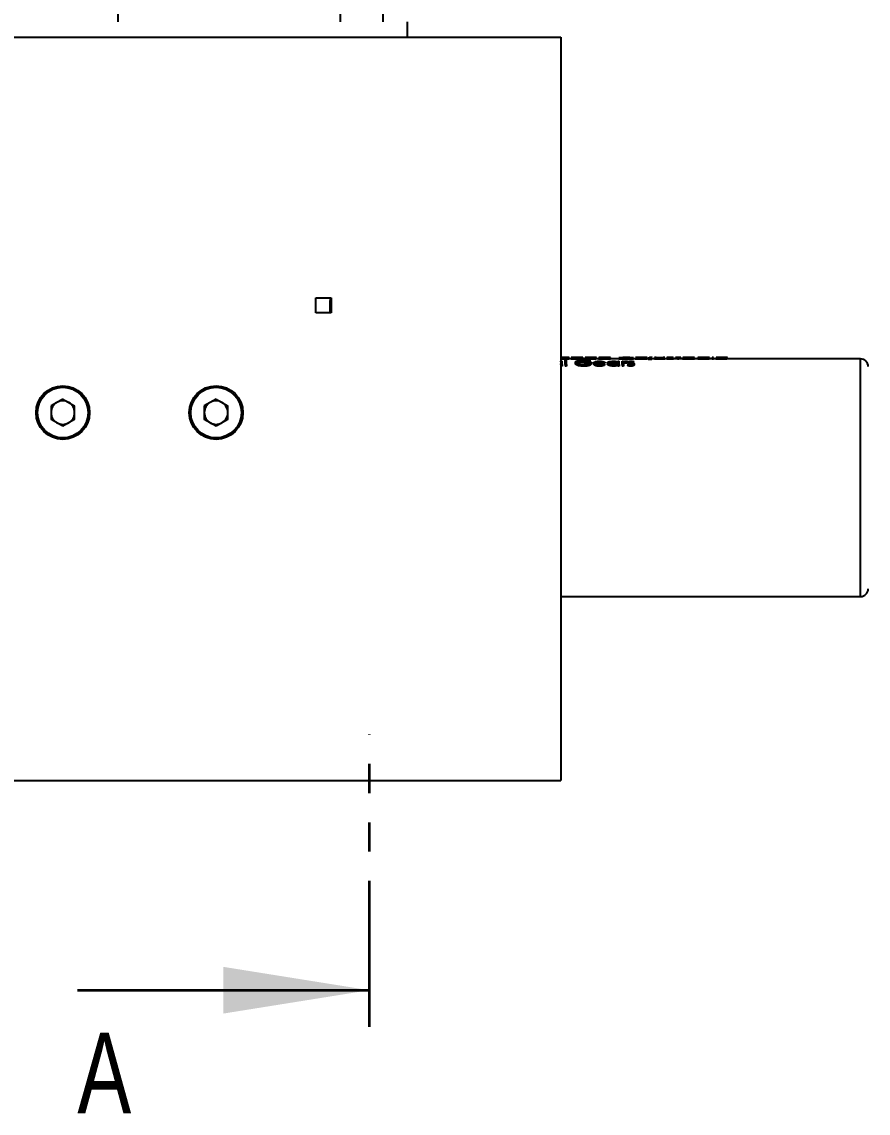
# Model space of a CAD drawing. Header units: millimetres. Extents: x -213 to 452, y 0 to 414.
# Drawn here: x -155.83 to -119.01, y 41.62 to 89.1 of the extents above; entities that cross this region are included whole.
import ezdxf

# ---------------------------------------------------------------- set-up
doc = ezdxf.new("R2010")
doc.units = ezdxf.units.MM
doc.linetypes.add('PHANTOM', pattern=[12.7, 6.35, -1.27, 1.27, -1.27, 1.27, -1.27])
doc.styles.add('SLDTEXTSTYLE3', font='TXT', dxfattribs={"width": 0.75})

msp = doc.modelspace()

# ---------------------------------------------------------------- linework, layer by layer
at = {"color": 7, "linetype": 'Continuous', "lineweight": 25}
for p, q in [((-151.648, 89.5618), (-151.648, 89.0963)), ((-141.9813, 89.5296), (-141.9813, 89.0963)), ((-140.1146, 89.0963), (-140.1146, 89.4296)), ((-139.048, 88.4296), (-139.048, 89.0963)), ((-169.048, 88.4296), (-132.3813, 88.4296)), ((-132.3813, 88.4296), (-132.3813, 56.0963)), ((-143.048, 76.4296), (-143.048, 77.0963)), ((-143.048, 77.0963), (-142.3813, 77.0963)), ((-142.4313, 76.9445), (-142.4313, 76.4296)), ((-142.3813, 77.0963), (-142.3813, 76.4296)), ((-142.3813, 76.4296), (-143.048, 76.4296)), ((-132.38, 74.3056), (-132.38, 74.3292)), ((-132.38, 74.3292), (-132.3202, 74.3292)), ((-132.38, 74.1832), (-132.38, 74.2117)), ((-132.3202, 74.1832), (-132.38, 74.1832)), ((-132.38, 74.1832), (-132.38, 74.1206)), ((-132.3202, 74.1206), (-132.38, 74.1206)), ((-132.3202, 74.1832), (-132.3202, 74.3292)), ((-132.3202, 74.1832), (-132.3202, 74.1206)), ((-132.2839, 74.4836), (-132.2839, 74.4171)), ((-132.192, 74.3755), (-132.1321, 74.3755)), ((-132.192, 74.1832), (-132.192, 74.3755)), ((-132.1321, 74.1832), (-132.192, 74.1832)), ((-132.192, 74.1832), (-132.192, 74.1206)), ((-132.1321, 74.1206), (-132.192, 74.1206)), ((-132.1321, 74.1832), (-132.1321, 74.3755)), ((-132.1321, 74.1832), (-132.1321, 74.1206)), ((-132.0279, 74.4963), (-132.1277, 74.4963)), ((-131.9002, 74.4296), (-132.0556, 74.4296)), ((-132.0488, 74.4963), (-132.0296, 74.4952)), ((-132.0296, 74.4952), (-132.0296, 74.4285)), ((-131.8334, 74.4963), (-131.9287, 74.4963)), ((-131.927, 74.4951), (-131.913, 74.4962)), ((-131.927, 74.4951), (-131.927, 74.4285)), ((-131.4313, 74.4949), (-131.8672, 74.4949)), ((-131.8609, 74.4959), (-131.4911, 74.4959)), ((-131.7561, 74.288), (-131.7561, 74.224)), ((-131.682, 74.4836), (-131.682, 74.4171)), ((-131.6743, 74.2197), (-131.6743, 74.1566)), ((-131.4304, 74.4963), (-131.5158, 74.4963)), ((-131.5101, 74.4925), (-131.4569, 74.4913)), ((-131.3019, 74.4296), (-131.46, 74.4296)), ((-131.4569, 74.4913), (-131.4569, 74.4247)), ((-131.4313, 74.4949), (-131.4313, 74.4282)), ((-131.3995, 74.3602), (-131.3995, 74.2953)), ((-131.3855, 74.1773), (-131.3855, 74.1147)), ((-131.3373, 74.2656), (-131.3373, 74.2855)), ((-131.3373, 74.2855), (-131.0552, 74.2855)), ((-131.115, 74.2656), (-131.3373, 74.2656)), ((-131.3373, 74.2656), (-131.3373, 74.2019)), ((-131.2351, 74.4963), (-131.3304, 74.4963)), ((-131.3287, 74.4951), (-131.3147, 74.4962)), ((-131.3287, 74.4951), (-131.3287, 74.4285)), ((-130.833, 74.4949), (-131.2689, 74.4949)), ((-131.2626, 74.4959), (-130.8928, 74.4959)), ((-131.098, 74.3455), (-131.1492, 74.3336)), ((-131.1492, 74.3336), (-131.1492, 74.269)), ((-131.0837, 74.4836), (-131.0837, 74.4171)), ((-131.0552, 74.2855), (-131.0552, 74.2215)), ((-130.9527, 74.2614), (-130.9527, 74.1977)), ((-130.8322, 74.4963), (-130.9175, 74.4963)), ((-130.9118, 74.4925), (-130.8586, 74.4913)), ((-130.4569, 74.2579), (-130.8928, 74.2579)), ((-130.8866, 74.2757), (-130.5168, 74.2757)), ((-130.7044, 74.4296), (-130.8617, 74.4296)), ((-130.8586, 74.4913), (-130.8586, 74.4247)), ((-130.6323, 74.4963), (-130.7321, 74.4963)), ((-130.7304, 74.4952), (-130.7112, 74.4963)), ((-130.7304, 74.4952), (-130.7304, 74.4285)), ((-130.7076, 74.1803), (-130.7076, 74.1176)), ((-130.5357, 74.2341), (-130.4826, 74.2252)), ((-130.4826, 74.2252), (-130.4826, 74.162)), ((-130.4569, 74.1943), (-130.4826, 74.1943)), ((-130.4764, 74.4836), (-130.4764, 74.4171)), ((-130.3544, 74.2622), (-130.3544, 74.1985)), ((-130.2176, 74.4963), (-130.3098, 74.4963)), ((-130.2774, 74.4842), (-130.2774, 74.4893)), ((-130.2176, 74.4842), (-130.2774, 74.4842)), ((-130.2774, 74.4842), (-130.2774, 74.4177)), ((-130.2176, 74.4177), (-130.2774, 74.4177)), ((-130.2176, 74.4842), (-130.2176, 74.4963)), ((-130.2176, 74.4842), (-130.2176, 74.4177)), ((-129.8586, 74.4296), (-130.2176, 74.4296)), ((-130.1004, 74.1803), (-130.1004, 74.1176)), ((-130.0977, 74.2516), (-130.0977, 74.316)), ((-129.9014, 74.3056), (-129.9014, 74.3292)), ((-129.9014, 74.3292), (-129.8415, 74.3292)), ((-129.9014, 74.1832), (-129.9014, 74.2117)), ((-129.8415, 74.1832), (-129.9014, 74.1832)), ((-129.9014, 74.1832), (-129.9014, 74.1206)), ((-129.8415, 74.1206), (-129.9014, 74.1206)), ((-129.7933, 74.4842), (-129.8586, 74.4842)), ((-129.8586, 74.4842), (-129.8586, 74.4177)), ((-129.7933, 74.4177), (-129.8586, 74.4177)), ((-129.8415, 74.1832), (-129.8415, 74.3292)), ((-129.8415, 74.1832), (-129.8415, 74.1206)), ((-129.692, 74.4944), (-129.7933, 74.4842)), ((-129.7933, 74.4842), (-129.7933, 74.4177)), ((-129.692, 74.4278), (-129.7933, 74.4177)), ((-129.7219, 74.3292), (-129.6621, 74.3292)), ((-129.7219, 74.1832), (-129.7219, 74.3292)), ((-129.6621, 74.1832), (-129.7219, 74.1832)), ((-129.7219, 74.1832), (-129.7219, 74.1206)), ((-129.6621, 74.1206), (-129.7219, 74.1206)), ((-129.3898, 74.4944), (-129.692, 74.4944)), ((-129.692, 74.4944), (-129.692, 74.4278)), ((-129.3898, 74.4278), (-129.692, 74.4278)), ((-129.6265, 74.4963), (-129.6918, 74.4963)), ((-129.6621, 74.3106), (-129.6621, 74.3292)), ((-129.6514, 74.2873), (-129.6621, 74.2373)), ((-129.6621, 74.1832), (-129.6621, 74.2373)), ((-129.6514, 74.2233), (-129.6621, 74.1739)), ((-129.6621, 74.1832), (-129.6621, 74.1206)), ((-129.6012, 74.4944), (-129.6595, 74.4958)), ((-129.6595, 74.4958), (-129.4213, 74.4958)), ((-129.524, 74.3137), (-129.5546, 74.316)), ((-129.5546, 74.316), (-129.5546, 74.2516)), ((-129.524, 74.2493), (-129.5546, 74.2516)), ((-129.4911, 74.3272), (-129.524, 74.3137)), ((-129.524, 74.3137), (-129.524, 74.2493)), ((-129.4911, 74.2627), (-129.524, 74.2493)), ((-129.4911, 74.3272), (-129.4911, 74.2627)), ((-129.4213, 74.4958), (-129.478, 74.4944)), ((-129.474, 74.2028), (-129.4344, 74.2177)), ((-129.474, 74.2028), (-129.474, 74.1398)), ((-129.3885, 74.4963), (-129.4534, 74.4963)), ((-129.4484, 74.2976), (-129.4484, 74.2335)), ((-129.4261, 74.2763), (-129.4261, 74.2125)), ((-129.2912, 74.4842), (-129.3898, 74.4944)), ((-129.3898, 74.4944), (-129.3898, 74.4278)), ((-129.2912, 74.4177), (-129.3898, 74.4278)), ((-129.372, 74.2859), (-129.3024, 74.2714)), ((-129.2682, 74.2412), (-129.3421, 74.2566)), ((-129.3421, 74.2566), (-129.3421, 74.193)), ((-129.3347, 74.1803), (-129.3347, 74.1176)), ((-129.3253, 74.316), (-129.3253, 74.2516)), ((-129.2912, 74.4842), (-129.2912, 74.4177)), ((-129.2262, 74.4842), (-129.2912, 74.4842)), ((-129.2262, 74.4177), (-129.2912, 74.4177)), ((-129.2005, 74.3135), (-129.2411, 74.3022)), ((-129.2262, 74.4842), (-129.2262, 74.4177)), ((-129.1147, 74.4296), (-129.2262, 74.4296)), ((-129.192, 74.2272), (-129.192, 74.164)), ((-129.0426, 74.4963), (-129.1424, 74.4963)), ((-129.1407, 74.4952), (-129.1215, 74.4963)), ((-128.8867, 74.4836), (-128.8867, 74.4171)), ((-128.6279, 74.4963), (-128.7201, 74.4963)), ((-128.6877, 74.4842), (-128.6877, 74.4893)), ((-128.6279, 74.4842), (-128.6877, 74.4842)), ((-128.6877, 74.4842), (-128.6877, 74.4177)), ((-128.6279, 74.4177), (-128.6877, 74.4177)), ((-128.6279, 74.4842), (-128.6279, 74.4963)), ((-128.5851, 74.4296), (-128.6279, 74.4296)), ((-128.5851, 74.4694), (-128.5851, 74.4749)), ((-128.5851, 74.4694), (-128.5851, 74.403)), ((-128.5177, 74.4678), (-128.5851, 74.4694)), ((-128.5177, 74.4015), (-128.5851, 74.403)), ((-128.5177, 74.4678), (-128.5177, 74.4015)), ((-128.5069, 74.4757), (-128.4997, 74.4804)), ((-128.4398, 74.4963), (-128.4997, 74.4963)), ((-128.4997, 74.4804), (-128.4997, 74.4963)), ((-128.4398, 74.4788), (-128.4398, 74.4963)), ((-128.3031, 74.4296), (-128.4398, 74.4296)), ((-128.2433, 74.4963), (-128.3031, 74.4963)), ((-128.3031, 74.4954), (-128.3031, 74.4963)), ((-128.3031, 74.4954), (-128.3031, 74.4287)), ((-128.2433, 74.4955), (-128.2433, 74.4963)), ((-128.2433, 74.4955), (-128.2338, 74.4922)), ((-128.0847, 74.4836), (-128.0847, 74.4171)), ((-127.9369, 74.492), (-127.927, 74.4955)), ((-127.8672, 74.4963), (-127.927, 74.4963)), ((-127.927, 74.4955), (-127.927, 74.4963)), ((-127.7465, 74.4296), (-127.8672, 74.4296)), ((-127.6841, 74.4963), (-127.7748, 74.4963)), ((-127.7732, 74.4878), (-127.7335, 74.4902)), ((-127.7732, 74.4878), (-127.7732, 74.4212)), ((-127.6711, 74.4962), (-127.6016, 74.4957)), ((-127.5674, 74.4933), (-127.6412, 74.4948)), ((-127.6339, 74.4836), (-127.6339, 74.4171)), ((-127.4997, 74.4957), (-127.5403, 74.4962)), ((-127.4911, 74.4916), (-127.4911, 74.425)), ((-127.3116, 74.4296), (-127.4911, 74.4296)), ((-127.3116, 74.4957), (-127.3971, 74.4957)), ((-127.3971, 74.4957), (-127.3971, 74.4296)), ((-127.2518, 74.4963), (-127.3116, 74.4963)), ((-127.3116, 74.4842), (-127.3116, 74.4963)), ((-127.2518, 74.4842), (-127.3116, 74.4842)), ((-127.3116, 74.4842), (-127.3116, 74.4177)), ((-127.2518, 74.4177), (-127.3116, 74.4177)), ((-127.2518, 74.4842), (-127.2518, 74.4963)), ((-127.1663, 74.4957), (-127.2518, 74.4957)), ((-127.2518, 74.4842), (-127.2518, 74.4177)), ((-127.0549, 74.4296), (-127.2518, 74.4296)), ((-127.1663, 74.4957), (-127.1663, 74.4296)), ((-126.9828, 74.4963), (-127.0825, 74.4963)), ((-127.0809, 74.4952), (-127.0617, 74.4963)), ((-127.0809, 74.4952), (-127.0809, 74.4285)), ((-126.8269, 74.4836), (-126.8269, 74.4171)), ((-126.568, 74.4963), (-126.6603, 74.4963)), ((-126.6279, 74.4842), (-126.6279, 74.4893)), ((-126.568, 74.4842), (-126.6279, 74.4842)), ((-126.6279, 74.4842), (-126.6279, 74.4177)), ((-126.568, 74.4177), (-126.6279, 74.4177)), ((-126.568, 74.4842), (-126.568, 74.4963)), ((-126.568, 74.4842), (-126.568, 74.4177)), ((-126.4313, 74.4296), (-126.568, 74.4296)), ((-126.3397, 74.4963), (-126.4313, 74.4963)), ((-126.4313, 74.4842), (-126.4313, 74.4963)), ((-126.3715, 74.4842), (-126.4313, 74.4842)), ((-126.4313, 74.4842), (-126.4313, 74.4177)), ((-126.3715, 74.4177), (-126.4313, 74.4177)), ((-126.3715, 74.4842), (-126.3715, 74.4896)), ((-126.3715, 74.4842), (-126.3715, 74.4177)), ((-126.1746, 74.4836), (-126.1746, 74.4171)), ((-125.9168, 74.4963), (-126.0176, 74.4963)), ((-125.8074, 74.4296), (-125.9449, 74.4296)), ((-125.937, 74.4963), (-125.9185, 74.4951)), ((-125.9185, 74.4951), (-125.9185, 74.4285)), ((-125.7475, 74.4963), (-125.8074, 74.4963)), ((-125.8074, 74.4842), (-125.8074, 74.4963)), ((-125.8074, 74.4842), (-125.8074, 74.4177)), ((-125.7475, 74.4842), (-125.8074, 74.4842)), ((-125.7475, 74.4177), (-125.8074, 74.4177)), ((-125.7475, 74.4842), (-125.7475, 74.4963)), ((-125.7475, 74.4842), (-125.7475, 74.4177)), ((-125.6011, 74.4296), (-125.7475, 74.4296)), ((-125.5342, 74.4963), (-125.6295, 74.4963)), ((-125.6279, 74.4951), (-125.6139, 74.4962)), ((-125.6279, 74.4951), (-125.6279, 74.4285)), ((-125.1321, 74.4949), (-125.568, 74.4949)), ((-125.5618, 74.4959), (-125.192, 74.4959)), ((-125.3828, 74.4836), (-125.3828, 74.4171)), ((-125.1313, 74.4963), (-125.2166, 74.4963)), ((-125.2109, 74.4925), (-125.1578, 74.4913)), ((-119.348, 74.4296), (-125.1608, 74.4296)), ((-125.1578, 74.4913), (-125.1578, 74.4247)), ((-154.048, 72.6873), (-154.5598, 72.3918)), ((-154.048, 72.6873), (-153.5361, 72.3918)), ((-147.3813, 72.6873), (-147.8931, 72.3918)), ((-147.3813, 72.6873), (-146.8695, 72.3918)), ((-154.5598, 72.3918), (-154.5598, 71.8008)), ((-153.5361, 71.8008), (-153.5361, 72.3918)), ((-147.8931, 72.3918), (-147.8931, 71.8008)), ((-146.8695, 71.8008), (-146.8695, 72.3918)), ((-154.048, 71.5053), (-154.5598, 71.8008)), ((-153.5361, 71.8008), (-154.048, 71.5053)), ((-147.3813, 71.5053), (-147.8931, 71.8008)), ((-146.8695, 71.8008), (-147.3813, 71.5053)), ((-132.3813, 64.0963), (-119.348, 64.0963)), ((-169.048, 56.0963), (-132.3813, 56.0963))]:
    msp.add_line(p, q, dxfattribs=at)
at = {"color": 8, "linetype": 'Continuous', "lineweight": 25}
for p, q in [((-142.4313, 76.9445), (-142.3813, 76.9445)), ((-142.3824, 77.0412), (-142.3813, 77.0412)), ((-119.348, 64.0963), (-119.348, 74.4296))]:
    msp.add_line(p, q, dxfattribs=at)
at = {"color": 7, "linetype": 'PHANTOM', "lineweight": 35}
msp.add_line((-140.7146, 45.3816), (-140.7146, 58.0879), dxfattribs=at)
at = {"color": 7, "linetype": 'Continuous', "lineweight": 35}
msp.add_line((-153.4146, 46.9691), (-140.7146, 46.9691), dxfattribs=at)
at = {"color": 7, "linetype": 'Continuous', "lineweight": 25}
for centre, radius in [((-154.048, 72.0963), 1.1667), ((-154.048, 72.0963), 1.1), ((-147.3813, 72.0963), 1.1667), ((-147.3813, 72.0963), 1.1)]:
    msp.add_circle(centre, radius, dxfattribs=at)
for centre, radius, start, end in [((-142.3113, 76.9445), 0.12, 126.35837, 180), ((-119.348, 74.0963), 0.3333, 0, 90), ((-154.048, 72.0963), 0.5118, 120, 180), ((-154.048, 72.0963), 0.5118, 60, 120), ((-154.048, 72.0963), 0.5118, 360, 60), ((-147.3813, 72.0963), 0.5118, 120, 180), ((-147.3813, 72.0963), 0.5118, 60, 120), ((-147.3813, 72.0963), 0.5118, 360, 60), ((-154.048, 72.0963), 0.5118, 180, 240), ((-154.048, 72.0963), 0.5118, 300, 360), ((-147.3813, 72.0963), 0.5118, 180, 240), ((-147.3813, 72.0963), 0.5118, 300, 360), ((-154.048, 72.0963), 0.5118, 240, 300), ((-147.3813, 72.0963), 0.5118, 240, 300), ((-119.348, 64.4296), 0.3333, 270, 0)]:
    msp.add_arc(centre, radius, start, end, dxfattribs=at)
for points, knots in [([(-132.2863, 74.4956), (-132.3123, 74.4956), (-132.3459, 74.4957), (-132.3748, 74.4959), (-132.3813, 74.4959)], [0, 0, 0, 0, 0.7745621, 1, 1, 1, 1]), ([(-132.3813, 74.4889), (-132.3744, 74.4887), (-132.3463, 74.4877), (-132.3116, 74.4876), (-132.2853, 74.4874)], [0, 0, 0, 0, 0.2462141, 1, 1, 1, 1]), ([(-132.2839, 74.4836), (-132.3031, 74.4836), (-132.3368, 74.4837), (-132.3679, 74.4846), (-132.3813, 74.485)], [0, 0, 0, 0, 0.5694113, 1, 1, 1, 1]), ([(-132.2839, 74.4171), (-132.3031, 74.4171), (-132.3368, 74.4172), (-132.3679, 74.4181), (-132.3813, 74.4185)], [0, 0, 0, 0, 0.5697268, 1, 1, 1, 1]), ([(-132.0894, 74.4952), (-132.0926, 74.4956), (-132.0989, 74.4964), (-132.1444, 74.4963), (-132.2097, 74.4957), (-132.2607, 74.4956), (-132.2863, 74.4956)], [0, 0, 0, 0, 0.2517658, 0.5020173, 0.7513262, 1, 1, 1, 1]), ([(-132.2853, 74.4874), (-132.2599, 74.4876), (-132.2088, 74.488), (-132.1443, 74.4904), (-132.0991, 74.4932), (-132.0927, 74.4945), (-132.0894, 74.4952)], [0, 0, 0, 0, 0.2485626, 0.4979864, 0.7488428, 1, 1, 1, 1]), ([(-132.0296, 74.4952), (-132.0329, 74.4943), (-132.0396, 74.4925), (-132.1001, 74.4882), (-132.1832, 74.4843), (-132.2503, 74.4838), (-132.2839, 74.4836)], [0, 0, 0, 0, 0.2515037, 0.5020342, 0.7514302, 1, 1, 1, 1]), ([(-132.0296, 74.4285), (-132.0329, 74.4276), (-132.0396, 74.4258), (-132.1003, 74.4216), (-132.1834, 74.4178), (-132.2504, 74.4173), (-132.2839, 74.4171)], [0, 0, 0, 0, 0.25000979, 0.49995024, 0.74993947, 1, 1, 1, 1]), ([(-131.682, 74.4836), (-131.7148, 74.4838), (-131.7642, 74.4841), (-131.8226, 74.4861), (-131.8709, 74.4888), (-131.9167, 74.4925), (-131.9236, 74.4942), (-131.927, 74.4951)], [0, 0, 0, 0, 0.2482365, 0.3726312, 0.4983096, 0.7488564, 1, 1, 1, 1]), ([(-131.682, 74.4171), (-131.7148, 74.4173), (-131.7641, 74.4175), (-131.8225, 74.4196), (-131.8708, 74.4222), (-131.9166, 74.4258), (-131.9235, 74.4276), (-131.927, 74.4285)], [0, 0, 0, 0, 0.2497839, 0.3746307, 0.5004353, 0.7503038, 1, 1, 1, 1]), ([(-131.8672, 74.4949), (-131.8648, 74.4942), (-131.8612, 74.4932), (-131.8393, 74.4915), (-131.8171, 74.4902), (-131.79, 74.489), (-131.7484, 74.4878), (-131.713, 74.4876), (-131.6894, 74.4874)], [0, 0, 0, 0, 0.251096, 0.3767819, 0.502167, 0.6289429, 0.7520864, 1, 1, 1, 1]), ([(-131.803, 74.4961), (-131.8161, 74.4962), (-131.8426, 74.4964), (-131.8548, 74.4961), (-131.8609, 74.4959)], [0, 0, 0, 0, 0.4983637, 1, 1, 1, 1]), ([(-131.7561, 74.288), (-131.7511, 74.3009), (-131.7436, 74.3202), (-131.6979, 74.3407), (-131.6536, 74.3537), (-131.5982, 74.3636), (-131.5147, 74.3732), (-131.4443, 74.3746), (-131.3975, 74.3755)], [0, 0, 0, 0, 0.2508183, 0.3765667, 0.5019919, 0.626995, 0.7518875, 1, 1, 1, 1]), ([(-131.6743, 74.2197), (-131.6982, 74.2306), (-131.746, 74.2523), (-131.7527, 74.2761), (-131.7561, 74.288)], [0, 0, 0, 0, 0.4992518, 1, 1, 1, 1]), ([(-131.6743, 74.1566), (-131.6982, 74.1673), (-131.7459, 74.1887), (-131.7527, 74.2122), (-131.7561, 74.224)], [0, 0, 0, 0, 0.4999725, 1, 1, 1, 1]), ([(-131.3995, 74.3602), (-131.4371, 74.3593), (-131.5125, 74.3574), (-131.6117, 74.343), (-131.6678, 74.3236), (-131.6927, 74.3046), (-131.6951, 74.294), (-131.6962, 74.2888)], [0, 0, 0, 0, 0.2484031, 0.4976226, 0.7477173, 0.8737914, 1, 1, 1, 1]), ([(-131.3995, 74.2953), (-131.4371, 74.2944), (-131.5123, 74.2925), (-131.5949, 74.2807), (-131.6454, 74.267), (-131.6738, 74.2545), (-131.6927, 74.2403), (-131.6951, 74.23), (-131.6962, 74.2248)], [0, 0, 0, 0, 0.2495003, 0.4990608, 0.6233455, 0.7495453, 0.8747766, 1, 1, 1, 1]), ([(-131.6962, 74.2888), (-131.6949, 74.2831), (-131.6923, 74.2719), (-131.6716, 74.2551), (-131.6407, 74.2395), (-131.5865, 74.2213), (-131.4987, 74.2043), (-131.4197, 74.2019), (-131.3803, 74.2007)], [0, 0, 0, 0, 0.1260022, 0.2518837, 0.377255, 0.5028894, 0.7516906, 1, 1, 1, 1]), ([(-131.6894, 74.4874), (-131.6714, 74.4875), (-131.6353, 74.4877), (-131.584, 74.4888), (-131.5407, 74.4906), (-131.5203, 74.4918), (-131.5101, 74.4925)], [0, 0, 0, 0, 0.2486728, 0.4986865, 0.748434, 1, 1, 1, 1]), ([(-131.4569, 74.4913), (-131.4689, 74.4903), (-131.4928, 74.4884), (-131.5477, 74.4857), (-131.6125, 74.4838), (-131.6588, 74.4837), (-131.682, 74.4836)], [0, 0, 0, 0, 0.2514051, 0.5015071, 0.7507844, 1, 1, 1, 1]), ([(-131.4569, 74.4247), (-131.4689, 74.4238), (-131.4928, 74.4219), (-131.5478, 74.4192), (-131.6125, 74.4173), (-131.6588, 74.4172), (-131.682, 74.4171)], [0, 0, 0, 0, 0.2502123, 0.5000164, 0.7498265, 1, 1, 1, 1]), ([(-131.3855, 74.1773), (-131.4401, 74.179), (-131.5222, 74.1817), (-131.618, 74.2004), (-131.6555, 74.2133), (-131.6743, 74.2197)], [0, 0, 0, 0, 0.49786762, 0.74853209, 1, 1, 1, 1]), ([(-131.3855, 74.1147), (-131.44, 74.1164), (-131.522, 74.119), (-131.6179, 74.1375), (-131.6555, 74.1502), (-131.6743, 74.1566)], [0, 0, 0, 0, 0.4989168, 0.7494183, 1, 1, 1, 1]), ([(-131.4911, 74.4959), (-131.4975, 74.4961), (-131.507, 74.4964), (-131.5327, 74.4962), (-131.5558, 74.4961), (-131.5751, 74.496), (-131.5845, 74.4959)], [0, 0, 0, 0, 0.40488493, 0.60571129, 0.8086962, 1, 1, 1, 1]), ([(-131.46, 74.4961), (-131.4541, 74.4962), (-131.4333, 74.4963), (-131.4321, 74.4955), (-131.4313, 74.4949)], [0, 0, 0, 0, 0.283805, 1, 1, 1, 1]), ([(-131.1492, 74.3336), (-131.1856, 74.341), (-131.2581, 74.3559), (-131.3525, 74.3588), (-131.3995, 74.3602)], [0, 0, 0, 0, 0.50144249, 1, 1, 1, 1]), ([(-131.2484, 74.2855), (-131.2535, 74.2864), (-131.2962, 74.2939), (-131.3511, 74.2946), (-131.3995, 74.2953)], [0, 0, 0, 0, 0.1187639, 1, 1, 1, 1]), ([(-131.3975, 74.3755), (-131.3695, 74.3751), (-131.3135, 74.3744), (-131.2053, 74.3669), (-131.1409, 74.3541), (-131.098, 74.3455)], [0, 0, 0, 0, 0.2498921, 0.4999558, 1, 1, 1, 1]), ([(-131.0552, 74.2855), (-131.0585, 74.2724), (-131.0634, 74.2527), (-131.1008, 74.2267), (-131.1412, 74.2092), (-131.1925, 74.1946), (-131.2729, 74.1804), (-131.3405, 74.1785), (-131.3855, 74.1773)], [0, 0, 0, 0, 0.251303, 0.3777208, 0.5023642, 0.6271191, 0.752034, 1, 1, 1, 1]), ([(-131.0552, 74.2215), (-131.0585, 74.2086), (-131.0634, 74.1892), (-131.1008, 74.1635), (-131.1413, 74.1461), (-131.1926, 74.1317), (-131.273, 74.1177), (-131.3405, 74.1159), (-131.3855, 74.1147)], [0, 0, 0, 0, 0.2498161, 0.3757102, 0.5001622, 0.6250571, 0.7504783, 1, 1, 1, 1]), ([(-131.3803, 74.2007), (-131.3496, 74.2014), (-131.2881, 74.2028), (-131.2048, 74.2168), (-131.1381, 74.2385), (-131.1227, 74.2566), (-131.115, 74.2656)], [0, 0, 0, 0, 0.2492671, 0.4986387, 0.7488131, 1, 1, 1, 1]), ([(-131.0837, 74.4836), (-131.1165, 74.4838), (-131.1659, 74.4841), (-131.2243, 74.4861), (-131.2726, 74.4888), (-131.3184, 74.4925), (-131.3253, 74.4942), (-131.3287, 74.4951)], [0, 0, 0, 0, 0.24823653, 0.37263116, 0.49830962, 0.74885644, 1, 1, 1, 1]), ([(-131.0837, 74.4171), (-131.1165, 74.4173), (-131.1658, 74.4175), (-131.2242, 74.4196), (-131.2725, 74.4222), (-131.3183, 74.4258), (-131.3253, 74.4276), (-131.3287, 74.4285)], [0, 0, 0, 0, 0.2497839, 0.3746307, 0.5004353, 0.7503038, 1, 1, 1, 1]), ([(-131.2689, 74.4949), (-131.2665, 74.4942), (-131.2629, 74.4932), (-131.241, 74.4915), (-131.2188, 74.4902), (-131.1917, 74.489), (-131.1501, 74.4878), (-131.1148, 74.4876), (-131.0911, 74.4874)], [0, 0, 0, 0, 0.251096, 0.3767819, 0.502167, 0.6289429, 0.7520864, 1, 1, 1, 1]), ([(-131.2047, 74.4961), (-131.2178, 74.4962), (-131.2443, 74.4964), (-131.2565, 74.4961), (-131.2626, 74.4959)], [0, 0, 0, 0, 0.4983637, 1, 1, 1, 1]), ([(-131.0911, 74.4874), (-131.0731, 74.4875), (-131.037, 74.4877), (-130.9857, 74.4888), (-130.9424, 74.4906), (-130.922, 74.4918), (-130.9118, 74.4925)], [0, 0, 0, 0, 0.24867284, 0.49868649, 0.74843398, 1, 1, 1, 1]), ([(-130.8586, 74.4913), (-130.8706, 74.4903), (-130.8945, 74.4884), (-130.9494, 74.4857), (-131.0142, 74.4838), (-131.0605, 74.4837), (-131.0837, 74.4836)], [0, 0, 0, 0, 0.25140506, 0.50150708, 0.75078436, 1, 1, 1, 1]), ([(-130.8586, 74.4247), (-130.8706, 74.4238), (-130.8946, 74.4219), (-130.9495, 74.4192), (-131.0143, 74.4173), (-131.0605, 74.4172), (-131.0837, 74.4171)], [0, 0, 0, 0, 0.25021235, 0.50001644, 0.74982646, 1, 1, 1, 1]), ([(-130.8928, 74.4959), (-130.8992, 74.4961), (-130.9087, 74.4964), (-130.9344, 74.4962), (-130.9575, 74.4961), (-130.9768, 74.496), (-130.9862, 74.4959)], [0, 0, 0, 0, 0.4048849, 0.6057113, 0.8086962, 1, 1, 1, 1]), ([(-130.9527, 74.2614), (-130.9503, 74.2701), (-130.9457, 74.2875), (-130.9129, 74.301), (-130.8966, 74.3077)], [0, 0, 0, 0, 0.5006832, 1, 1, 1, 1]), ([(-130.7076, 74.1803), (-130.7405, 74.1812), (-130.7898, 74.1826), (-130.8482, 74.1933), (-130.8965, 74.2082), (-130.9423, 74.2315), (-130.9492, 74.2514), (-130.9527, 74.2614)], [0, 0, 0, 0, 0.2482365, 0.3726312, 0.4983096, 0.7488564, 1, 1, 1, 1]), ([(-130.7076, 74.1176), (-130.7405, 74.1185), (-130.7897, 74.1199), (-130.8481, 74.1305), (-130.8964, 74.1451), (-130.9423, 74.1681), (-130.9492, 74.1879), (-130.9527, 74.1977)], [0, 0, 0, 0, 0.2497839, 0.3746307, 0.5004353, 0.7503038, 1, 1, 1, 1]), ([(-130.8966, 74.3077), (-130.8845, 74.3114), (-130.8605, 74.3187), (-130.8134, 74.3262), (-130.761, 74.3307), (-130.7244, 74.3312), (-130.7061, 74.3314)], [0, 0, 0, 0, 0.2509947, 0.5010524, 0.7505696, 1, 1, 1, 1]), ([(-130.8928, 74.2579), (-130.8904, 74.2507), (-130.8868, 74.2399), (-130.8649, 74.2265), (-130.8427, 74.2176), (-130.8156, 74.2101), (-130.774, 74.2025), (-130.7387, 74.2014), (-130.7151, 74.2007)], [0, 0, 0, 0, 0.25109604, 0.37678191, 0.50216702, 0.62894288, 0.75208643, 1, 1, 1, 1]), ([(-130.8617, 74.4961), (-130.8558, 74.4962), (-130.835, 74.4963), (-130.8338, 74.4955), (-130.833, 74.4949)], [0, 0, 0, 0, 0.283805, 1, 1, 1, 1]), ([(-130.4764, 74.4836), (-130.5099, 74.4838), (-130.577, 74.4843), (-130.6601, 74.4882), (-130.7204, 74.4925), (-130.7271, 74.4943), (-130.7304, 74.4952)], [0, 0, 0, 0, 0.2485724, 0.4979753, 0.7484978, 1, 1, 1, 1]), ([(-130.4764, 74.4171), (-130.5099, 74.4173), (-130.5768, 74.4178), (-130.6599, 74.4216), (-130.7204, 74.4258), (-130.7271, 74.4276), (-130.7304, 74.4285)], [0, 0, 0, 0, 0.2500619, 0.5000567, 0.7499848, 1, 1, 1, 1]), ([(-130.7151, 74.2007), (-130.6971, 74.2011), (-130.6609, 74.202), (-130.6096, 74.2087), (-130.5664, 74.2199), (-130.546, 74.2294), (-130.5357, 74.2341)], [0, 0, 0, 0, 0.24867284, 0.49868649, 0.74843398, 1, 1, 1, 1]), ([(-130.4826, 74.2252), (-130.4945, 74.2188), (-130.5184, 74.2059), (-130.5733, 74.191), (-130.6381, 74.1816), (-130.6844, 74.1807), (-130.7076, 74.1803)], [0, 0, 0, 0, 0.2514051, 0.5015071, 0.7507844, 1, 1, 1, 1]), ([(-130.4826, 74.162), (-130.4945, 74.1556), (-130.5185, 74.1429), (-130.5734, 74.1282), (-130.6382, 74.1189), (-130.6844, 74.1181), (-130.7076, 74.1176)], [0, 0, 0, 0, 0.25021235, 0.50001644, 0.74982646, 1, 1, 1, 1]), ([(-130.7061, 74.3314), (-130.6872, 74.3312), (-130.6494, 74.3307), (-130.595, 74.326), (-130.5553, 74.3191), (-130.5278, 74.3123), (-130.5159, 74.3083), (-130.5099, 74.3063)], [0, 0, 0, 0, 0.249299, 0.4987134, 0.7487038, 0.8742457, 1, 1, 1, 1]), ([(-130.4738, 74.4956), (-130.4993, 74.4956), (-130.5504, 74.4957), (-130.6157, 74.4963), (-130.6613, 74.4964), (-130.6675, 74.4956), (-130.6706, 74.4952)], [0, 0, 0, 0, 0.248675, 0.4979847, 0.7494362, 1, 1, 1, 1]), ([(-130.6706, 74.4952), (-130.6674, 74.4945), (-130.661, 74.4932), (-130.6156, 74.4904), (-130.5509, 74.488), (-130.4998, 74.4876), (-130.4743, 74.4874)], [0, 0, 0, 0, 0.2513027, 0.5020262, 0.7514259, 1, 1, 1, 1]), ([(-130.5099, 74.3063), (-130.4941, 74.2992), (-130.4624, 74.285), (-130.4588, 74.267), (-130.4569, 74.2579)], [0, 0, 0, 0, 0.4988053, 1, 1, 1, 1]), ([(-130.2774, 74.4893), (-130.2903, 74.4885), (-130.3159, 74.487), (-130.365, 74.485), (-130.4105, 74.484), (-130.448, 74.4836), (-130.4669, 74.4836), (-130.4764, 74.4836)], [0, 0, 0, 0, 0.25092207, 0.5009047, 0.75036303, 0.87517538, 1, 1, 1, 1]), ([(-130.2774, 74.4227), (-130.2903, 74.4219), (-130.316, 74.4204), (-130.3651, 74.4185), (-130.4105, 74.4175), (-130.448, 74.4171), (-130.4669, 74.4171), (-130.4764, 74.4171)], [0, 0, 0, 0, 0.2500326, 0.4998291, 0.749691, 0.8748227, 1, 1, 1, 1]), ([(-130.4743, 74.4874), (-130.4488, 74.4876), (-130.3978, 74.4879), (-130.3419, 74.4899), (-130.3086, 74.4916), (-130.2837, 74.4935), (-130.2799, 74.4945), (-130.2774, 74.4951)], [0, 0, 0, 0, 0.2480655, 0.4974441, 0.6222719, 0.7488602, 1, 1, 1, 1]), ([(-130.2774, 74.4951), (-130.2798, 74.4956), (-130.2834, 74.4962), (-130.3085, 74.4963), (-130.3416, 74.4962), (-130.3965, 74.4957), (-130.448, 74.4956), (-130.4738, 74.4956)], [0, 0, 0, 0, 0.2512886, 0.3753603, 0.5027384, 0.7516813, 1, 1, 1, 1]), ([(-130.3544, 74.2622), (-130.3508, 74.272), (-130.3437, 74.2915), (-130.2822, 74.3137), (-130.1987, 74.3289), (-130.1319, 74.3306), (-130.0985, 74.3314)], [0, 0, 0, 0, 0.2514028, 0.5019627, 0.751399, 1, 1, 1, 1]), ([(-130.1004, 74.1803), (-130.1338, 74.1815), (-130.2009, 74.1838), (-130.2841, 74.2043), (-130.3444, 74.2316), (-130.351, 74.252), (-130.3544, 74.2622)], [0, 0, 0, 0, 0.2485724, 0.4979753, 0.7484978, 1, 1, 1, 1]), ([(-130.1004, 74.1176), (-130.1338, 74.1188), (-130.2007, 74.1211), (-130.2839, 74.1413), (-130.3443, 74.1682), (-130.351, 74.1884), (-130.3544, 74.1985)], [0, 0, 0, 0, 0.2500619, 0.5000567, 0.7499848, 1, 1, 1, 1]), ([(-130.0977, 74.316), (-130.1232, 74.3153), (-130.1743, 74.3139), (-130.2396, 74.3022), (-130.2852, 74.2845), (-130.2914, 74.2695), (-130.2945, 74.262)], [0, 0, 0, 0, 0.248675, 0.4979847, 0.7494362, 1, 1, 1, 1]), ([(-130.2945, 74.262), (-130.2913, 74.2543), (-130.2849, 74.2388), (-130.2395, 74.2183), (-130.1748, 74.2036), (-130.1237, 74.2016), (-130.0982, 74.2007)], [0, 0, 0, 0, 0.2513027, 0.50202622, 0.75142586, 1, 1, 1, 1]), ([(-130.0977, 74.2516), (-130.1229, 74.2509), (-130.1733, 74.2494), (-130.2308, 74.2406), (-130.2503, 74.2317), (-130.2566, 74.2288)], [0, 0, 0, 0, 0.40386, 0.8073998, 1, 1, 1, 1]), ([(-129.9014, 74.2117), (-129.9142, 74.207), (-129.9399, 74.1978), (-129.9889, 74.1875), (-130.0344, 74.1825), (-130.0719, 74.1805), (-130.0909, 74.1804), (-130.1004, 74.1803)], [0, 0, 0, 0, 0.2509221, 0.5009047, 0.750363, 0.8751754, 1, 1, 1, 1]), ([(-129.9014, 74.1486), (-129.9142, 74.144), (-129.9399, 74.1349), (-129.989, 74.1247), (-130.0344, 74.1199), (-130.0719, 74.1179), (-130.0909, 74.1177), (-130.1004, 74.1176)], [0, 0, 0, 0, 0.2500326, 0.4998291, 0.749691, 0.8748227, 1, 1, 1, 1]), ([(-130.0985, 74.3314), (-130.0793, 74.3312), (-130.041, 74.3307), (-129.986, 74.3259), (-129.9459, 74.3189), (-129.9189, 74.3117), (-129.9072, 74.3076), (-129.9014, 74.3056)], [0, 0, 0, 0, 0.2492931, 0.4987281, 0.7486329, 0.8741997, 1, 1, 1, 1]), ([(-130.0982, 74.2007), (-130.0728, 74.2016), (-130.0217, 74.2035), (-129.9659, 74.2151), (-129.9326, 74.2276), (-129.9076, 74.242), (-129.9039, 74.2537), (-129.9014, 74.2615)], [0, 0, 0, 0, 0.2480655, 0.4974441, 0.6222719, 0.7488602, 1, 1, 1, 1]), ([(-129.9014, 74.2615), (-129.9037, 74.2691), (-129.9073, 74.2805), (-129.9324, 74.2933), (-129.9655, 74.304), (-130.0204, 74.3141), (-130.0719, 74.3154), (-130.0977, 74.316)], [0, 0, 0, 0, 0.2512886, 0.3753603, 0.5027384, 0.7516813, 1, 1, 1, 1]), ([(-129.9326, 74.2285), (-129.9328, 74.2286), (-129.9391, 74.2319), (-129.9667, 74.2396), (-130.0202, 74.2498), (-130.0718, 74.251), (-130.0977, 74.2516)], [0, 0, 0, 0, 0.0074715, 0.2090056, 0.6043161, 1, 1, 1, 1]), ([(-129.6621, 74.3106), (-129.6474, 74.3159), (-129.6254, 74.324), (-129.5807, 74.3304), (-129.5557, 74.3311), (-129.5432, 74.3314)], [0, 0, 0, 0, 0.5010748, 0.7510047, 1, 1, 1, 1]), ([(-129.5546, 74.316), (-129.5612, 74.3158), (-129.5739, 74.3155), (-129.5971, 74.3125), (-129.6214, 74.3068), (-129.6403, 74.2976), (-129.6477, 74.2907), (-129.6514, 74.2873)], [0, 0, 0, 0, 0.1280348, 0.2464901, 0.497742, 0.7484061, 1, 1, 1, 1]), ([(-129.5546, 74.2516), (-129.5612, 74.2515), (-129.5738, 74.2512), (-129.5971, 74.2482), (-129.6213, 74.2426), (-129.6403, 74.2335), (-129.6477, 74.2267), (-129.6514, 74.2233)], [0, 0, 0, 0, 0.129495, 0.2468194, 0.4995176, 0.7495355, 1, 1, 1, 1]), ([(-129.5432, 74.3314), (-129.534, 74.3312), (-129.5154, 74.3307), (-129.4992, 74.3283), (-129.4911, 74.3272)], [0, 0, 0, 0, 0.4989469, 1, 1, 1, 1]), ([(-129.3347, 74.1803), (-129.348, 74.1806), (-129.3746, 74.1812), (-129.4126, 74.1858), (-129.4411, 74.1917), (-129.4611, 74.1977), (-129.4697, 74.2011), (-129.474, 74.2028)], [0, 0, 0, 0, 0.2492181, 0.4987906, 0.7488143, 0.874286, 1, 1, 1, 1]), ([(-129.3347, 74.1176), (-129.348, 74.1179), (-129.3746, 74.1185), (-129.4125, 74.1231), (-129.4411, 74.1289), (-129.4611, 74.1348), (-129.4697, 74.1381), (-129.474, 74.1398)], [0, 0, 0, 0, 0.2498944, 0.4998454, 0.7497043, 0.8748266, 1, 1, 1, 1]), ([(-129.4484, 74.2976), (-129.447, 74.3022), (-129.445, 74.309), (-129.4302, 74.3169), (-129.4148, 74.322), (-129.3959, 74.3263), (-129.3669, 74.3305), (-129.3419, 74.331), (-129.3253, 74.3314)], [0, 0, 0, 0, 0.2511029, 0.3751479, 0.5023155, 0.6288738, 0.7522468, 1, 1, 1, 1]), ([(-129.4261, 74.2763), (-129.4325, 74.2797), (-129.4422, 74.2848), (-129.4477, 74.2921), (-129.4482, 74.2958), (-129.4484, 74.2976)], [0, 0, 0, 0, 0.4986901, 0.7492175, 1, 1, 1, 1]), ([(-129.4261, 74.2125), (-129.4325, 74.2158), (-129.4422, 74.2208), (-129.4477, 74.228), (-129.4482, 74.2317), (-129.4484, 74.2335)], [0, 0, 0, 0, 0.4991685, 0.749502, 1, 1, 1, 1]), ([(-129.4344, 74.2177), (-129.421, 74.2133), (-129.4009, 74.2068), (-129.366, 74.2015), (-129.3472, 74.201), (-129.3378, 74.2007)], [0, 0, 0, 0, 0.5007486, 0.7506612, 1, 1, 1, 1]), ([(-129.3421, 74.2566), (-129.3579, 74.2593), (-129.3896, 74.2646), (-129.4139, 74.2724), (-129.4261, 74.2763)], [0, 0, 0, 0, 0.5002973, 1, 1, 1, 1]), ([(-129.3253, 74.316), (-129.3337, 74.3157), (-129.3507, 74.3152), (-129.3712, 74.3109), (-129.383, 74.3062), (-129.3879, 74.3018), (-129.3883, 74.2994), (-129.3886, 74.2983)], [0, 0, 0, 0, 0.2479491, 0.497008, 0.7475515, 0.8736468, 1, 1, 1, 1]), ([(-129.3886, 74.2983), (-129.3877, 74.296), (-129.386, 74.2916), (-129.3766, 74.2878), (-129.372, 74.2859)], [0, 0, 0, 0, 0.5001637, 1, 1, 1, 1]), ([(-129.3378, 74.2007), (-129.327, 74.201), (-129.3054, 74.2017), (-129.2773, 74.2076), (-129.2602, 74.2146), (-129.2528, 74.2212), (-129.2521, 74.2247), (-129.2518, 74.2264)], [0, 0, 0, 0, 0.2485968, 0.4975869, 0.7477028, 0.8736865, 1, 1, 1, 1]), ([(-129.192, 74.2272), (-129.1938, 74.2212), (-129.1975, 74.2091), (-129.2259, 74.1958), (-129.2547, 74.1878), (-129.2879, 74.1817), (-129.316, 74.1809), (-129.3347, 74.1803)], [0, 0, 0, 0, 0.251225, 0.5014676, 0.6276932, 0.7516618, 1, 1, 1, 1]), ([(-129.192, 74.164), (-129.1938, 74.158), (-129.1975, 74.1461), (-129.2259, 74.133), (-129.2547, 74.1251), (-129.288, 74.1191), (-129.316, 74.1182), (-129.3347, 74.1176)], [0, 0, 0, 0, 0.2497216, 0.4993624, 0.6257225, 0.75017, 1, 1, 1, 1]), ([(-129.3253, 74.3314), (-129.313, 74.3311), (-129.2885, 74.3305), (-129.244, 74.3248), (-129.2179, 74.318), (-129.2005, 74.3135)], [0, 0, 0, 0, 0.24902417, 0.49896594, 1, 1, 1, 1]), ([(-129.2411, 74.3022), (-129.2526, 74.3056), (-129.2699, 74.3106), (-129.2999, 74.3152), (-129.3168, 74.3157), (-129.3253, 74.316)], [0, 0, 0, 0, 0.5013508, 0.7512677, 1, 1, 1, 1]), ([(-129.3024, 74.2714), (-129.286, 74.2687), (-129.2531, 74.2633), (-129.2275, 74.255), (-129.2147, 74.2509)], [0, 0, 0, 0, 0.5002717, 1, 1, 1, 1]), ([(-129.2518, 74.2264), (-129.2526, 74.2291), (-129.2537, 74.2331), (-129.2608, 74.238), (-129.2657, 74.2401), (-129.2682, 74.2412)], [0, 0, 0, 0, 0.4998684, 0.7500659, 1, 1, 1, 1]), ([(-129.2147, 74.2509), (-129.208, 74.2473), (-129.1981, 74.2419), (-129.1929, 74.2336), (-129.1923, 74.2294), (-129.192, 74.2272)], [0, 0, 0, 0, 0.49880017, 0.74925173, 1, 1, 1, 1]), ([(-128.8867, 74.4836), (-128.9202, 74.4838), (-128.9872, 74.4843), (-129.0704, 74.4882), (-129.1307, 74.4925), (-129.1374, 74.4943), (-129.1407, 74.4952)], [0, 0, 0, 0, 0.2485724, 0.4979753, 0.7484978, 1, 1, 1, 1]), ([(-128.8867, 74.4171), (-128.9201, 74.4173), (-128.9871, 74.4178), (-129.0702, 74.4216), (-129.1306, 74.4258), (-129.1373, 74.4276), (-129.1407, 74.4285)], [0, 0, 0, 0, 0.2500619, 0.5000567, 0.7499848, 1, 1, 1, 1]), ([(-128.884, 74.4956), (-128.9095, 74.4956), (-128.9606, 74.4957), (-129.0259, 74.4963), (-129.0715, 74.4964), (-129.0777, 74.4956), (-129.0809, 74.4952)], [0, 0, 0, 0, 0.248675, 0.4979847, 0.7494362, 1, 1, 1, 1]), ([(-129.0809, 74.4952), (-129.0776, 74.4945), (-129.0712, 74.4932), (-129.0258, 74.4904), (-128.9611, 74.488), (-128.91, 74.4876), (-128.8845, 74.4874)], [0, 0, 0, 0, 0.2513027, 0.5020262, 0.7514259, 1, 1, 1, 1]), ([(-128.6877, 74.4893), (-128.7005, 74.4885), (-128.7262, 74.487), (-128.7753, 74.485), (-128.8207, 74.484), (-128.8582, 74.4836), (-128.8772, 74.4836), (-128.8867, 74.4836)], [0, 0, 0, 0, 0.2509221, 0.5009047, 0.750363, 0.8751754, 1, 1, 1, 1]), ([(-128.6877, 74.4227), (-128.7006, 74.4219), (-128.7262, 74.4204), (-128.7753, 74.4185), (-128.8208, 74.4175), (-128.8582, 74.4171), (-128.8772, 74.4171), (-128.8867, 74.4171)], [0, 0, 0, 0, 0.2500326, 0.4998291, 0.749691, 0.8748227, 1, 1, 1, 1]), ([(-128.8845, 74.4874), (-128.8591, 74.4876), (-128.808, 74.4879), (-128.7522, 74.4899), (-128.7189, 74.4916), (-128.6939, 74.4935), (-128.6902, 74.4945), (-128.6877, 74.4951)], [0, 0, 0, 0, 0.2480655, 0.4974441, 0.6222719, 0.7488602, 1, 1, 1, 1]), ([(-128.6877, 74.4951), (-128.6901, 74.4956), (-128.6936, 74.4962), (-128.7187, 74.4963), (-128.7518, 74.4962), (-128.8067, 74.4957), (-128.8583, 74.4956), (-128.884, 74.4956)], [0, 0, 0, 0, 0.2512886, 0.37536033, 0.50273839, 0.7516813, 1, 1, 1, 1]), ([(-128.5851, 74.4749), (-128.5784, 74.4746), (-128.5651, 74.474), (-128.5501, 74.4738), (-128.5427, 74.4737)], [0, 0, 0, 0, 0.5011272, 1, 1, 1, 1]), ([(-128.5427, 74.4737), (-128.539, 74.4738), (-128.5317, 74.4738), (-128.5214, 74.4742), (-128.5128, 74.4748), (-128.5088, 74.4754), (-128.5069, 74.4757)], [0, 0, 0, 0, 0.2494356, 0.4985603, 0.748511, 1, 1, 1, 1]), ([(-128.4698, 74.4907), (-128.4768, 74.4907), (-128.4908, 74.4907), (-128.5061, 74.4902), (-128.5157, 74.4897), (-128.5233, 74.4891), (-128.5245, 74.4885), (-128.5253, 74.4881)], [0, 0, 0, 0, 0.2485648, 0.4977719, 0.6262971, 0.7490749, 1, 1, 1, 1]), ([(-128.4398, 74.4788), (-128.4404, 74.4775), (-128.4414, 74.4753), (-128.4501, 74.4722), (-128.464, 74.4701), (-128.4792, 74.4687), (-128.4978, 74.4679), (-128.5111, 74.4678), (-128.5177, 74.4678)], [0, 0, 0, 0, 0.2805615, 0.5022579, 0.627308, 0.7518693, 0.875974, 1, 1, 1, 1]), ([(-128.4398, 74.4123), (-128.4404, 74.4111), (-128.4414, 74.4089), (-128.4501, 74.4058), (-128.464, 74.4037), (-128.4792, 74.4024), (-128.4978, 74.4016), (-128.5111, 74.4015), (-128.5177, 74.4015)], [0, 0, 0, 0, 0.2792812, 0.5002104, 0.6251797, 0.7500873, 0.8749731, 1, 1, 1, 1]), ([(-128.4142, 74.4881), (-128.415, 74.4885), (-128.4162, 74.4891), (-128.4238, 74.4897), (-128.4334, 74.4902), (-128.4456, 74.4906), (-128.4593, 74.4907), (-128.4663, 74.4907), (-128.4698, 74.4907)], [0, 0, 0, 0, 0.2506883, 0.3733062, 0.5017579, 0.7507366, 0.8753285, 1, 1, 1, 1]), ([(-128.0847, 74.4836), (-128.1178, 74.4838), (-128.1676, 74.484), (-128.2254, 74.4862), (-128.2606, 74.4883), (-128.285, 74.4906), (-128.301, 74.4934), (-128.3022, 74.4946), (-128.3031, 74.4954)], [0, 0, 0, 0, 0.2476317, 0.3721516, 0.4970207, 0.6223671, 0.7481368, 1, 1, 1, 1]), ([(-128.0847, 74.4171), (-128.1178, 74.4172), (-128.1675, 74.4175), (-128.2253, 74.4196), (-128.2605, 74.4217), (-128.285, 74.424), (-128.301, 74.4267), (-128.3022, 74.4279), (-128.3031, 74.4287)], [0, 0, 0, 0, 0.2493302, 0.374362, 0.4993296, 0.6243577, 0.7495313, 1, 1, 1, 1]), ([(-128.2338, 74.4922), (-128.2275, 74.4916), (-128.2149, 74.4903), (-128.177, 74.4887), (-128.1323, 74.4876), (-128.1001, 74.4875), (-128.0842, 74.4874)], [0, 0, 0, 0, 0.2492481, 0.4977318, 0.7506861, 1, 1, 1, 1]), ([(-127.8672, 74.4953), (-127.8681, 74.4945), (-127.8693, 74.4932), (-127.886, 74.4904), (-127.9107, 74.4882), (-127.9457, 74.4861), (-128.0029, 74.484), (-128.052, 74.4837), (-128.0847, 74.4836)], [0, 0, 0, 0, 0.251845, 0.377601, 0.5029151, 0.6277964, 0.7523261, 1, 1, 1, 1]), ([(-127.8672, 74.4286), (-127.8681, 74.4278), (-127.8693, 74.4266), (-127.886, 74.4238), (-127.9108, 74.4216), (-127.9458, 74.4196), (-128.003, 74.4175), (-128.0521, 74.4172), (-128.0847, 74.4171)], [0, 0, 0, 0, 0.2504393, 0.3756029, 0.5006118, 0.6255976, 0.7506375, 1, 1, 1, 1]), ([(-128.0842, 74.4874), (-128.0687, 74.4875), (-128.0378, 74.4876), (-127.9943, 74.4886), (-127.9571, 74.4902), (-127.9436, 74.4914), (-127.9369, 74.492)], [0, 0, 0, 0, 0.2495101, 0.4989384, 0.749035, 1, 1, 1, 1]), ([(-127.6339, 74.4836), (-127.6472, 74.4836), (-127.6738, 74.4838), (-127.7117, 74.4847), (-127.7402, 74.4858), (-127.7603, 74.4869), (-127.7689, 74.4875), (-127.7732, 74.4878)], [0, 0, 0, 0, 0.24921807, 0.49879059, 0.74881426, 0.87428603, 1, 1, 1, 1]), ([(-127.6339, 74.4171), (-127.6472, 74.4171), (-127.6737, 74.4173), (-127.7117, 74.4182), (-127.7402, 74.4193), (-127.7603, 74.4204), (-127.7689, 74.421), (-127.7732, 74.4212)], [0, 0, 0, 0, 0.2498944, 0.4998454, 0.7497043, 0.8748266, 1, 1, 1, 1]), ([(-127.7252, 74.496), (-127.7317, 74.4961), (-127.7413, 74.4962), (-127.7469, 74.4963), (-127.7473, 74.4963), (-127.7475, 74.4963)], [0, 0, 0, 0, 0.4986901, 0.7492175, 1, 1, 1, 1]), ([(-127.7335, 74.4902), (-127.7201, 74.4895), (-127.7, 74.4885), (-127.6651, 74.4876), (-127.6463, 74.4875), (-127.637, 74.4874)], [0, 0, 0, 0, 0.5007486, 0.7506612, 1, 1, 1, 1]), ([(-127.6412, 74.4948), (-127.6571, 74.495), (-127.6887, 74.4954), (-127.7131, 74.4958), (-127.7252, 74.496)], [0, 0, 0, 0, 0.5002973, 1, 1, 1, 1]), ([(-127.6877, 74.4963), (-127.6868, 74.4963), (-127.6851, 74.4963), (-127.6758, 74.4963), (-127.6711, 74.4962)], [0, 0, 0, 0, 0.5001637, 1, 1, 1, 1]), ([(-127.637, 74.4874), (-127.6261, 74.4875), (-127.6045, 74.4876), (-127.5764, 74.4886), (-127.5593, 74.4898), (-127.5519, 74.4907), (-127.5513, 74.4912), (-127.5509, 74.4915)], [0, 0, 0, 0, 0.24859678, 0.49758692, 0.74770281, 0.87368651, 1, 1, 1, 1]), ([(-127.4911, 74.4916), (-127.4929, 74.4907), (-127.4966, 74.489), (-127.525, 74.4866), (-127.5538, 74.4851), (-127.5871, 74.4839), (-127.6151, 74.4837), (-127.6339, 74.4836)], [0, 0, 0, 0, 0.251225, 0.5014676, 0.6276932, 0.7516618, 1, 1, 1, 1]), ([(-127.4911, 74.425), (-127.493, 74.4241), (-127.4966, 74.4224), (-127.5251, 74.4201), (-127.5538, 74.4186), (-127.5871, 74.4174), (-127.6152, 74.4172), (-127.6339, 74.4171)], [0, 0, 0, 0, 0.2497216, 0.4993624, 0.6257225, 0.75017, 1, 1, 1, 1]), ([(-127.5403, 74.4962), (-127.5518, 74.4961), (-127.569, 74.4959), (-127.599, 74.4956), (-127.6159, 74.4956), (-127.6244, 74.4956)], [0, 0, 0, 0, 0.5013508, 0.7512677, 1, 1, 1, 1]), ([(-127.6016, 74.4957), (-127.5851, 74.4956), (-127.5522, 74.4953), (-127.5266, 74.4946), (-127.5138, 74.4943)], [0, 0, 0, 0, 0.5002717, 1, 1, 1, 1]), ([(-127.5509, 74.4915), (-127.5517, 74.4918), (-127.5529, 74.4923), (-127.5599, 74.4929), (-127.5649, 74.4932), (-127.5674, 74.4933)], [0, 0, 0, 0, 0.4998684, 0.7500659, 1, 1, 1, 1]), ([(-127.5138, 74.4943), (-127.5072, 74.4939), (-127.4972, 74.4934), (-127.492, 74.4924), (-127.4914, 74.4918), (-127.4911, 74.4916)], [0, 0, 0, 0, 0.4988002, 0.7492517, 1, 1, 1, 1]), ([(-126.8269, 74.4836), (-126.8603, 74.4838), (-126.9274, 74.4843), (-127.0106, 74.4882), (-127.0709, 74.4925), (-127.0775, 74.4943), (-127.0809, 74.4952)], [0, 0, 0, 0, 0.2485724, 0.4979753, 0.7484978, 1, 1, 1, 1]), ([(-126.8269, 74.4171), (-126.8603, 74.4173), (-126.9272, 74.4178), (-127.0104, 74.4216), (-127.0708, 74.4258), (-127.0775, 74.4276), (-127.0809, 74.4285)], [0, 0, 0, 0, 0.2500619, 0.5000567, 0.7499848, 1, 1, 1, 1]), ([(-126.8242, 74.4956), (-126.8497, 74.4956), (-126.9008, 74.4957), (-126.9661, 74.4963), (-127.0117, 74.4964), (-127.0179, 74.4956), (-127.021, 74.4952)], [0, 0, 0, 0, 0.248675, 0.4979847, 0.7494362, 1, 1, 1, 1]), ([(-127.021, 74.4952), (-127.0178, 74.4945), (-127.0114, 74.4932), (-126.966, 74.4904), (-126.9013, 74.488), (-126.8502, 74.4876), (-126.8247, 74.4874)], [0, 0, 0, 0, 0.2513027, 0.5020262, 0.7514259, 1, 1, 1, 1]), ([(-126.6279, 74.4893), (-126.6407, 74.4885), (-126.6663, 74.487), (-126.7154, 74.485), (-126.7609, 74.484), (-126.7984, 74.4836), (-126.8174, 74.4836), (-126.8269, 74.4836)], [0, 0, 0, 0, 0.25092207, 0.5009047, 0.75036303, 0.87517538, 1, 1, 1, 1]), ([(-126.6279, 74.4227), (-126.6407, 74.4219), (-126.6664, 74.4204), (-126.7155, 74.4185), (-126.7609, 74.4175), (-126.7984, 74.4171), (-126.8174, 74.4171), (-126.8269, 74.4171)], [0, 0, 0, 0, 0.2500326, 0.4998291, 0.749691, 0.8748227, 1, 1, 1, 1]), ([(-126.8247, 74.4874), (-126.7993, 74.4876), (-126.7482, 74.4879), (-126.6924, 74.4899), (-126.6591, 74.4916), (-126.6341, 74.4935), (-126.6304, 74.4945), (-126.6279, 74.4951)], [0, 0, 0, 0, 0.24806553, 0.49744412, 0.6222719, 0.74886015, 1, 1, 1, 1]), ([(-126.6279, 74.4951), (-126.6302, 74.4956), (-126.6338, 74.4962), (-126.6589, 74.4963), (-126.692, 74.4962), (-126.7469, 74.4957), (-126.7984, 74.4956), (-126.8242, 74.4956)], [0, 0, 0, 0, 0.2512886, 0.3753603, 0.5027384, 0.7516813, 1, 1, 1, 1]), ([(-126.1742, 74.4956), (-126.1998, 74.4956), (-126.2509, 74.4957), (-126.3066, 74.4962), (-126.3401, 74.4963), (-126.3652, 74.4962), (-126.369, 74.4956), (-126.3715, 74.4952)], [0, 0, 0, 0, 0.2491386, 0.4975005, 0.6222957, 0.7488496, 1, 1, 1, 1]), ([(-126.3715, 74.4952), (-126.3691, 74.4945), (-126.3656, 74.4935), (-126.3404, 74.4917), (-126.3156, 74.4904), (-126.2853, 74.4891), (-126.2396, 74.4878), (-126.2009, 74.4876), (-126.1751, 74.4874)], [0, 0, 0, 0, 0.250957, 0.3745367, 0.5020964, 0.6275447, 0.7520097, 1, 1, 1, 1]), ([(-126.1746, 74.4836), (-126.1937, 74.4836), (-126.232, 74.4838), (-126.2868, 74.4851), (-126.3352, 74.4872), (-126.3594, 74.4888), (-126.3715, 74.4896)], [0, 0, 0, 0, 0.2493491, 0.4988553, 0.7488781, 1, 1, 1, 1]), ([(-126.1746, 74.4171), (-126.1937, 74.4171), (-126.232, 74.4173), (-126.2868, 74.4186), (-126.3351, 74.4206), (-126.3593, 74.4222), (-126.3715, 74.423)], [0, 0, 0, 0, 0.2501071, 0.5000638, 0.7498668, 1, 1, 1, 1]), ([(-126.1751, 74.4874), (-126.1497, 74.4876), (-126.0986, 74.4879), (-126.0333, 74.4903), (-125.9877, 74.4932), (-125.9814, 74.4945), (-125.9783, 74.4951)], [0, 0, 0, 0, 0.24867402, 0.49798227, 0.750254, 1, 1, 1, 1]), ([(-125.9185, 74.4951), (-125.922, 74.4942), (-125.9291, 74.4924), (-125.9906, 74.4881), (-126.0742, 74.4843), (-126.1412, 74.4838), (-126.1746, 74.4836)], [0, 0, 0, 0, 0.25141318, 0.50196564, 0.75139975, 1, 1, 1, 1]), ([(-125.9185, 74.4285), (-125.922, 74.4276), (-125.9291, 74.4258), (-125.9908, 74.4216), (-126.0744, 74.4178), (-126.1412, 74.4173), (-126.1746, 74.4171)], [0, 0, 0, 0, 0.2499095, 0.4998879, 0.7499252, 1, 1, 1, 1]), ([(-125.9783, 74.4951), (-125.9815, 74.4956), (-125.9879, 74.4964), (-126.0329, 74.4963), (-126.0977, 74.4958), (-126.1487, 74.4956), (-126.1742, 74.4956)], [0, 0, 0, 0, 0.2495454, 0.5020034, 0.7514328, 1, 1, 1, 1]), ([(-125.3828, 74.4836), (-125.4157, 74.4838), (-125.465, 74.4841), (-125.5234, 74.4861), (-125.5717, 74.4888), (-125.6175, 74.4925), (-125.6244, 74.4942), (-125.6279, 74.4951)], [0, 0, 0, 0, 0.2482365, 0.3726312, 0.4983096, 0.7488564, 1, 1, 1, 1]), ([(-125.3828, 74.4171), (-125.4157, 74.4173), (-125.465, 74.4175), (-125.5234, 74.4196), (-125.5716, 74.4222), (-125.6175, 74.4258), (-125.6244, 74.4276), (-125.6279, 74.4285)], [0, 0, 0, 0, 0.2497839, 0.3746307, 0.5004353, 0.7503038, 1, 1, 1, 1]), ([(-125.568, 74.4949), (-125.5656, 74.4942), (-125.562, 74.4932), (-125.5401, 74.4915), (-125.5179, 74.4902), (-125.4908, 74.489), (-125.4492, 74.4878), (-125.4139, 74.4876), (-125.3903, 74.4874)], [0, 0, 0, 0, 0.251096, 0.3767819, 0.502167, 0.6289429, 0.7520864, 1, 1, 1, 1]), ([(-125.5038, 74.4961), (-125.517, 74.4962), (-125.5434, 74.4964), (-125.5556, 74.4961), (-125.5618, 74.4959)], [0, 0, 0, 0, 0.4983637, 1, 1, 1, 1]), ([(-125.3903, 74.4874), (-125.3723, 74.4875), (-125.3361, 74.4877), (-125.2849, 74.4888), (-125.2416, 74.4906), (-125.2212, 74.4918), (-125.2109, 74.4925)], [0, 0, 0, 0, 0.2486728, 0.4986865, 0.748434, 1, 1, 1, 1]), ([(-125.1578, 74.4913), (-125.1697, 74.4903), (-125.1936, 74.4884), (-125.2485, 74.4857), (-125.3133, 74.4838), (-125.3597, 74.4837), (-125.3828, 74.4836)], [0, 0, 0, 0, 0.2514051, 0.5015071, 0.7507844, 1, 1, 1, 1]), ([(-125.1578, 74.4247), (-125.1698, 74.4238), (-125.1937, 74.4219), (-125.2486, 74.4192), (-125.3134, 74.4173), (-125.3597, 74.4172), (-125.3828, 74.4171)], [0, 0, 0, 0, 0.2502123, 0.5000164, 0.7498265, 1, 1, 1, 1]), ([(-125.192, 74.4959), (-125.1983, 74.4961), (-125.2079, 74.4964), (-125.2336, 74.4962), (-125.2567, 74.4961), (-125.276, 74.496), (-125.2854, 74.4959)], [0, 0, 0, 0, 0.4048849, 0.6057113, 0.8086962, 1, 1, 1, 1]), ([(-125.1608, 74.4961), (-125.1549, 74.4962), (-125.1341, 74.4963), (-125.133, 74.4955), (-125.1321, 74.4949)], [0, 0, 0, 0, 0.283805, 1, 1, 1, 1])]:
    msp.add_open_spline(points, degree=3, knots=knots, dxfattribs=at)
at = {"color": 7, "linetype": 'Continuous', "lineweight": 35}
msp.add_solid([(-140.7146, 46.9691), (-147.0646, 47.9851), (-147.0646, 45.9531)], dxfattribs=at)

# ---------------------------------------------------------------- texts
at = {"color": 7, "linetype": 'Continuous', "insert": (-153.4146, 45.1199), "char_height": 3.5, "attachment_point": 1, "style": 'SLDTEXTSTYLE3'}
msp.add_mtext('A', dxfattribs=at)

doc.saveas('drawing.dxf')
